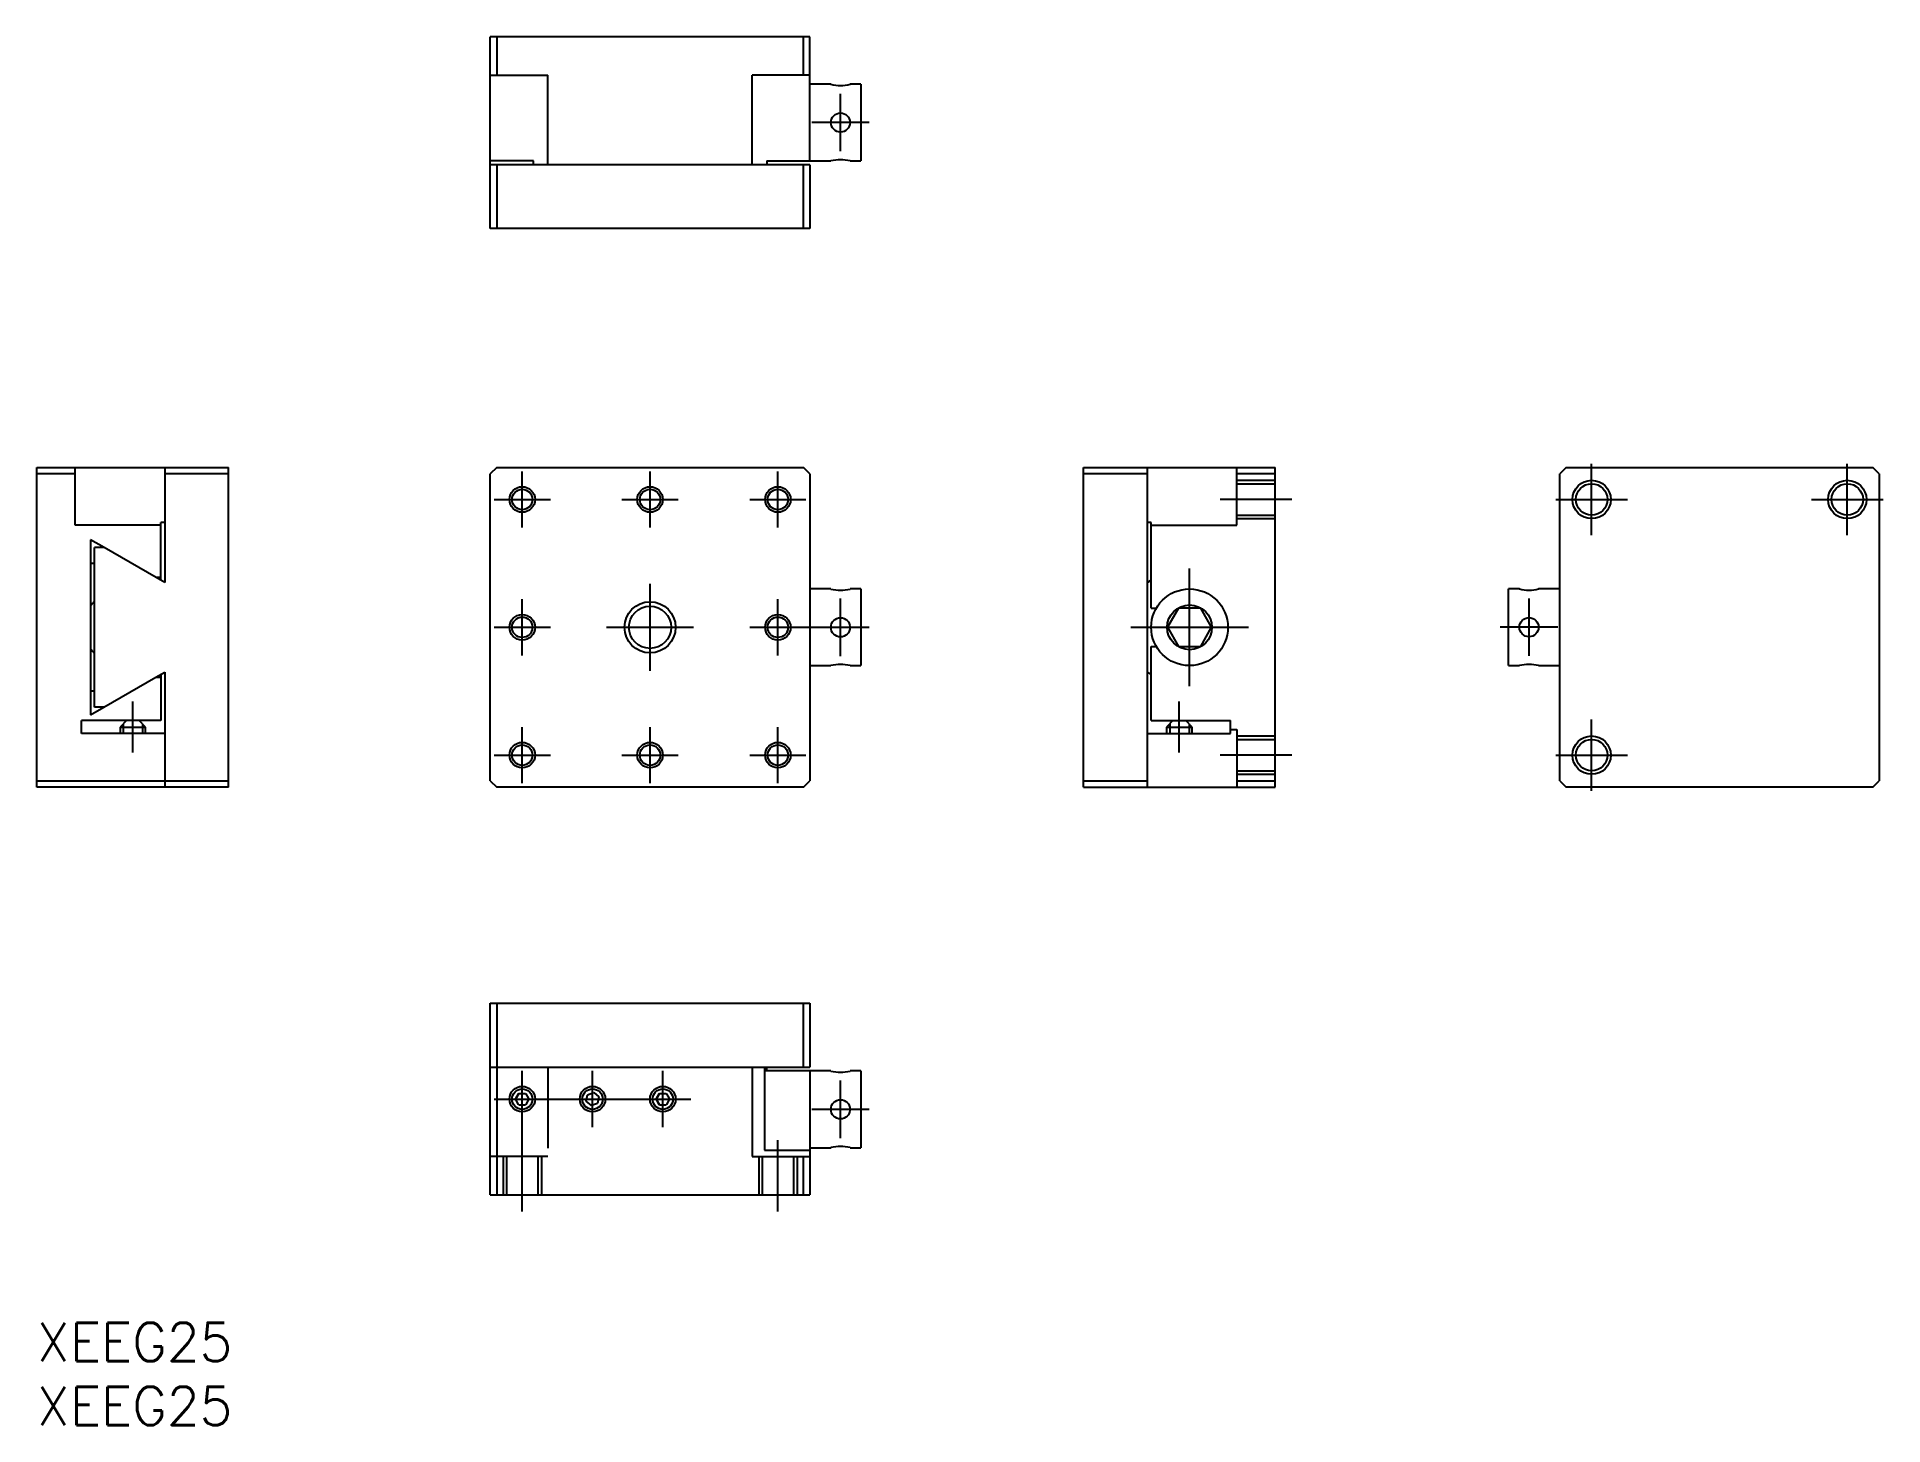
# Model space of a CAD drawing. Extents: x 0 to 144, y -8 to 101.
import ezdxf

# ---------------------------------------------------------------- set-up
doc = ezdxf.new("R2010")
doc.units = 0
doc.header["$LTSCALE"] = 0.5
doc.linetypes.add('CENTER', pattern=[50.8, 31.75, -6.35, 6.35, -6.35])
doc.linetypes.add('DASHED', pattern=[19.05, 12.7, -6.35])
for name, color, linetype in [('MSM_CENTER', 1, 'CENTER'), ('MSM_CONTINUOUS', 7, 'CONTINUOUS'), ('MSM_DASHED', 4, 'DASHED'), ('MSM_NARROW', 5, 'CONTINUOUS'), ('MSM_PART_NUMBER', 7, 'CONTINUOUS')]:
    doc.layers.add(name, color=color, linetype=linetype)
doc.styles.get("Standard").update_dxf_attribs({"font": 'txt.shx', "height": 3, "bigfont": 'bigfont.shx'})

# ---------------------------------------------------------------- blocks, each defined once
blk = doc.blocks.new('*U3')
at = {"layer": 'MSM_PART_NUMBER'}
blk.add_text('XEEG25', height=3, dxfattribs=at).set_placement((0, -3))
blk = doc.blocks.new('*U4')
at = {"layer": 'MSM_PART_NUMBER'}
blk.add_text('XEEG25', height=3, dxfattribs=at).set_placement((0, -8))

msp = doc.modelspace()

# ---------------------------------------------------------------- linework, layer by layer
at = {"layer": 'MSM_CENTER'}
for p, q in [((62.87, 91.65), (62.87, 96.15)), ((65.12, 93.9), (60.62, 93.9)), ((37.97, 62.21), (37.97, 66.61)), ((47.97, 62.21), (47.97, 66.61)), ((57.97, 62.21), (57.97, 66.61)), ((121.64, 61.61), (121.64, 67.21)), ((141.64, 61.61), (141.64, 67.21)), ((35.77, 64.41), (40.17, 64.41)), ((45.77, 64.41), (50.17, 64.41)), ((55.77, 64.41), (60.17, 64.41)), ((98.18, 64.41), (92.58, 64.41)), ((118.84, 64.41), (124.44, 64.41)), ((138.84, 64.41), (144.44, 64.41)), ((47.97, 51.01), (47.97, 57.81)), ((90.18, 49.81), (90.18, 59.01)), ((37.97, 52.21), (37.97, 56.61)), ((57.97, 52.21), (57.97, 56.61)), ((62.87, 52.16), (62.87, 56.66)), ((116.74, 52.17), (116.74, 56.67)), ((35.77, 54.41), (40.17, 54.41)), ((44.57, 54.41), (51.37, 54.41)), ((55.77, 54.41), (65.12, 54.41)), ((85.58, 54.41), (94.78, 54.41)), ((118.99, 54.41), (114.49, 54.41)), ((7.5, 44.61), (7.5, 48.61)), ((89.38, 44.61), (89.38, 48.61)), ((37.97, 42.21), (37.97, 46.61)), ((47.97, 42.21), (47.97, 46.61)), ((57.97, 42.21), (57.97, 46.61)), ((121.64, 41.61), (121.64, 47.21)), ((35.77, 44.41), (40.17, 44.41)), ((45.77, 44.41), (50.17, 44.41)), ((55.77, 44.41), (60.17, 44.41)), ((98.18, 44.41), (92.58, 44.41)), ((118.84, 44.41), (124.44, 44.41)), ((37.97, 8.7), (37.97, 19.7)), ((43.47, 15.3), (43.47, 19.7)), ((48.97, 15.3), (48.97, 19.7)), ((62.87, 14.45), (62.87, 18.95)), ((35.77, 17.5), (51.17, 17.5)), ((65.12, 16.7), (60.62, 16.7)), ((57.97, 8.7), (57.97, 14.3))]:
    msp.add_line(p, q, dxfattribs=at)
at = {"layer": 'MSM_CONTINUOUS'}
for p, q in [((60.47, 100.6), (35.47, 100.6)), ((35.47, 85.6), (35.47, 100.6)), ((35.97, 100.6), (35.97, 97.6)), ((59.97, 97.6), (59.97, 100.6)), ((60.47, 90.9), (60.47, 100.6)), ((35.47, 97.6), (39.97, 97.6)), ((39.97, 90.6), (39.97, 97.6)), ((60.47, 97.6), (55.97, 97.6)), ((55.97, 90.6), (55.97, 97.6)), ((62.12, 96.9), (60.47, 96.9)), ((64.47, 96.9), (63.62, 96.9)), ((64.47, 96.9), (64.47, 90.9)), ((38.85, 90.9), (35.47, 90.9)), ((60.47, 90.6), (35.47, 90.6)), ((35.97, 90.6), (35.97, 85.6)), ((38.85, 90.6), (38.85, 90.9)), ((57.1, 90.9), (57.1, 90.6)), ((57.1, 90.9), (62.12, 90.9)), ((59.97, 85.6), (59.97, 90.6)), ((60.47, 90.6), (60.47, 85.6)), ((63.62, 90.9), (64.47, 90.9)), ((60.47, 85.6), (35.47, 85.6)), ((0, 66.91), (15, 66.91)), ((0, 41.91), (0, 66.91)), ((3, 62.41), (3, 66.91)), ((10, 66.91), (10, 57.92)), ((15, 41.91), (15, 66.91)), ((35.97, 66.91), (35.47, 66.41)), ((35.97, 66.91), (59.97, 66.91)), ((60.47, 66.41), (59.97, 66.91)), ((81.88, 41.91), (81.88, 66.91)), ((81.88, 66.91), (96.88, 66.91)), ((86.88, 41.91), (86.88, 66.91)), ((93.88, 62.41), (93.88, 66.91)), ((96.88, 41.91), (96.88, 66.91)), ((119.64, 66.91), (119.14, 66.41)), ((119.64, 66.91), (143.64, 66.91)), ((144.14, 66.41), (143.64, 66.91)), ((3, 66.41), (0, 66.41)), ((15, 66.41), (10, 66.41)), ((35.47, 42.41), (35.47, 66.41)), ((60.47, 66.41), (60.47, 42.41)), ((86.88, 66.41), (81.88, 66.41)), ((96.88, 66.41), (93.88, 66.41)), ((119.14, 42.41), (119.14, 66.41)), ((144.14, 66.41), (144.14, 42.41)), ((9.7, 62.41), (3, 62.41)), ((10, 62.61), (9.7, 62.61)), ((9.7, 58.09), (9.7, 62.61)), ((87.18, 62.61), (86.88, 62.61)), ((87.18, 55.91), (87.18, 62.61)), ((87.18, 62.41), (93.88, 62.41)), ((5.25, 60.66), (4.2, 61.26)), ((4.2, 61.26), (4.2, 47.57)), ((4.5, 59.41), (4.2, 59.41)), ((4.5, 48.16), (4.5, 60.66)), ((5.25, 60.66), (4.5, 60.66)), ((9.32, 58.31), (5.25, 60.66)), ((9.32, 58.31), (5.25, 60.66)), ((10, 57.92), (9.32, 58.31)), ((9.7, 58.31), (9.32, 58.31)), ((87.18, 58.09), (86.88, 57.92)), ((62.12, 57.41), (60.47, 57.41)), ((64.47, 57.41), (63.62, 57.41)), ((64.47, 57.41), (64.47, 51.41)), ((115.14, 51.41), (115.14, 57.41)), ((115.99, 57.41), (115.14, 57.41)), ((119.14, 57.41), (117.49, 57.41)), ((87.18, 55.91), (87.58, 55.91)), ((89.31, 55.91), (88.45, 54.41)), ((91.05, 55.91), (89.31, 55.91)), ((91.91, 54.41), (91.05, 55.91)), ((88.45, 54.41), (89.31, 52.91)), ((91.05, 52.91), (91.91, 54.41)), ((87.18, 47.11), (87.18, 52.91)), ((87.18, 52.91), (87.58, 52.91)), ((89.31, 52.91), (91.05, 52.91)), ((9.3, 50.51), (10, 50.91)), ((9.7, 50.74), (9.7, 47.11)), ((10, 50.91), (10, 41.91)), ((60.47, 51.41), (62.12, 51.41)), ((63.62, 51.41), (64.47, 51.41)), ((86.88, 50.91), (87.18, 50.74)), ((115.14, 51.41), (115.99, 51.41)), ((117.49, 51.41), (119.14, 51.41)), ((4.5, 49.41), (4.2, 49.41)), ((5.23, 48.16), (9.3, 50.51)), ((5.23, 48.16), (9.3, 50.51)), ((9.3, 50.51), (9.7, 50.51)), ((4.2, 47.57), (5.23, 48.16)), ((5.23, 48.16), (4.5, 48.16)), ((9.7, 47.11), (3.5, 47.11)), ((3.5, 46.11), (3.5, 47.11)), ((7, 47.11), (6.5, 46.61)), ((6.5, 46.61), (8.5, 46.61)), ((6.5, 46.61), (6.5, 46.11)), ((8.5, 46.61), (8, 47.11)), ((8.5, 46.11), (8.5, 46.61)), ((87.18, 47.11), (93.38, 47.11)), ((88.88, 47.11), (88.38, 46.61)), ((88.38, 46.61), (88.38, 46.11)), ((88.38, 46.61), (90.38, 46.61)), ((90.38, 46.61), (89.88, 47.11)), ((90.38, 46.11), (90.38, 46.61)), ((93.38, 46.11), (93.38, 47.11)), ((93.38, 46.41), (93.88, 46.41)), ((93.88, 46.41), (93.88, 41.91)), ((10, 46.11), (3.5, 46.11)), ((86.88, 46.11), (93.38, 46.11)), ((0, 42.41), (15, 42.41)), ((15, 41.91), (0, 41.91)), ((35.47, 42.41), (35.97, 41.91)), ((59.97, 41.91), (35.97, 41.91)), ((59.97, 41.91), (60.47, 42.41)), ((81.88, 42.41), (86.88, 42.41)), ((81.88, 41.91), (96.88, 41.91)), ((93.88, 42.41), (96.88, 42.41)), ((119.14, 42.41), (119.64, 41.91)), ((143.64, 41.91), (119.64, 41.91)), ((143.64, 41.91), (144.14, 42.41)), ((35.47, 25), (60.47, 25)), ((35.47, 10), (35.47, 25)), ((35.97, 25), (35.97, 10)), ((59.97, 20), (59.97, 25)), ((60.47, 25), (60.47, 20)), ((35.47, 20), (60.47, 20)), ((55.97, 20), (55.97, 13)), ((56.92, 20), (56.92, 13.5)), ((62.12, 19.7), (56.92, 19.7)), ((57.1, 19.7), (57.1, 20)), ((60.47, 19.7), (60.47, 10)), ((64.47, 19.7), (63.62, 19.7)), ((64.47, 19.7), (64.47, 13.7)), ((37.71, 17.95), (37.45, 17.5)), ((37.45, 17.5), (37.48, 17.54)), ((37.48, 17.46), (37.45, 17.5)), ((37.48, 17.54), (37.69, 17.91)), ((37.69, 17.09), (37.48, 17.46)), ((37.69, 17.91), (37.71, 17.95)), ((37.71, 17.95), (38.23, 17.95)), ((38.23, 17.95), (38.26, 17.91)), ((38.26, 17.91), (38.47, 17.54)), ((38.47, 17.46), (38.26, 17.09)), ((38.47, 17.54), (38.49, 17.5)), ((38.49, 17.5), (38.47, 17.46)), ((42.98, 17.33), (43.08, 17.84)), ((43.08, 17.84), (43.57, 18.01)), ((43.57, 18.01), (43.97, 17.67)), ((43.97, 17.67), (43.87, 17.16)), ((48.71, 17.95), (48.45, 17.5)), ((48.45, 17.5), (48.48, 17.54)), ((48.48, 17.46), (48.45, 17.5)), ((48.45, 17.5), (48.71, 17.05)), ((48.48, 17.54), (48.69, 17.91)), ((48.69, 17.09), (48.48, 17.46)), ((48.69, 17.91), (48.71, 17.95)), ((48.71, 17.95), (49.23, 17.95)), ((49.23, 17.95), (49.26, 17.91)), ((49.26, 17.91), (49.47, 17.54)), ((49.47, 17.46), (49.26, 17.09)), ((49.47, 17.54), (49.49, 17.5)), ((49.49, 17.5), (49.47, 17.46)), ((37.71, 17.05), (37.69, 17.09)), ((37.71, 17.05), (38.23, 17.05)), ((38.26, 17.09), (38.23, 17.05)), ((43.38, 16.99), (42.98, 17.33)), ((43.87, 17.16), (43.38, 16.99)), ((48.71, 17.05), (48.69, 17.09)), ((48.71, 17.05), (49.23, 17.05)), ((49.26, 17.09), (49.23, 17.05)), ((55.97, 13), (60.47, 13)), ((56.92, 13.5), (60.47, 13.5)), ((59.97, 10), (59.97, 13)), ((60.47, 13.7), (62.12, 13.7)), ((62.12, 13.7), (62.13, 13.7)), ((63.62, 13.7), (64.47, 13.7)), ((35.47, 10), (60.47, 10))]:
    msp.add_line(p, q, dxfattribs=at)
for centre, radius in [((62.87, 93.9), 0.75), ((37.97, 64.41), 0.8), ((47.97, 64.41), 0.8), ((57.97, 64.41), 0.8), ((121.64, 64.41), 1.23), ((141.64, 64.41), 1.23), ((90.18, 54.41), 3), ((37.97, 54.41), 0.8), ((47.97, 54.41), 1.65), ((57.97, 54.41), 0.8), ((62.87, 54.41), 0.75), ((90.18, 54.41), 1.75), ((116.74, 54.42), 0.75), ((37.97, 44.41), 0.8), ((47.97, 44.41), 0.8), ((57.97, 44.41), 0.8), ((121.64, 44.41), 1.23), ((37.97, 17.5), 1), ((43.47, 17.5), 1), ((48.97, 17.5), 1), ((62.87, 16.7), 0.75)]:
    msp.add_circle(centre, radius, dxfattribs=at)
for centre, start, end in [((62.87, 99.8), 255.5225, 284.4775), ((62.87, 87.99), 75.5225, 104.4775), ((6.7, 54.41), 137.1666, 146.4427), ((62.87, 60.31), 255.5225, 284.4775), ((116.74, 60.32), 255.5225, 284.4775), ((6.7, 54.41), 213.5573, 222.8334), ((62.87, 48.51), 75.5225, 104.4775), ((116.74, 48.51), 75.5225, 104.4775), ((62.87, 22.6), 255.5225, 284.4775), ((62.87, 10.8), 75.5225, 104.4775)]:
    msp.add_arc(centre, 3, start, end, dxfattribs=at)
at = {"layer": 'MSM_DASHED'}
for p, q in [((93.88, 65.91), (96.88, 65.91)), ((93.88, 65.64), (96.88, 65.64)), ((93.88, 63.18), (96.88, 63.18)), ((93.88, 62.91), (96.88, 62.91)), ((93.88, 45.91), (96.88, 45.91)), ((93.88, 45.64), (96.88, 45.64)), ((93.88, 43.18), (96.88, 43.18)), ((93.88, 42.91), (96.88, 42.91)), ((39.97, 20), (39.97, 13)), ((39.97, 13), (35.47, 13)), ((36.47, 13), (36.47, 10)), ((36.75, 13), (36.75, 10)), ((39.2, 13), (39.2, 10)), ((39.47, 13), (39.47, 10)), ((56.47, 13), (56.47, 10)), ((56.75, 13), (56.75, 10)), ((59.2, 13), (59.2, 10)), ((59.47, 13), (59.47, 10))]:
    msp.add_line(p, q, dxfattribs=at)
at = {"layer": 'MSM_NARROW'}
for p, q in [((6.75, 46.86), (6.75, 46.11)), ((8.26, 46.85), (8.26, 46.1)), ((88.63, 46.86), (88.63, 46.11)), ((90.14, 46.85), (90.14, 46.1))]:
    msp.add_line(p, q, dxfattribs=at)
for centre, radius in [((37.97, 64.41), 1), ((47.97, 64.41), 1), ((57.97, 64.41), 1), ((121.64, 64.41), 1.5), ((141.64, 64.41), 1.5), ((47.97, 54.41), 2), ((37.97, 54.41), 1), ((57.97, 54.41), 1), ((37.97, 44.41), 1), ((47.97, 44.41), 1), ((57.97, 44.41), 1), ((121.64, 44.41), 1.5), ((37.97, 17.5), 0.8), ((43.47, 17.5), 0.8), ((48.97, 17.5), 0.8)]:
    msp.add_circle(centre, radius, dxfattribs=at)

# ---------------------------------------------------------------- block references
at = {"layer": 'MSM_CONTINUOUS'}
for name in ['*U3', '*U4']:
    msp.add_blockref(name, (0, 0), dxfattribs=at)

doc.saveas('drawing.dxf')
